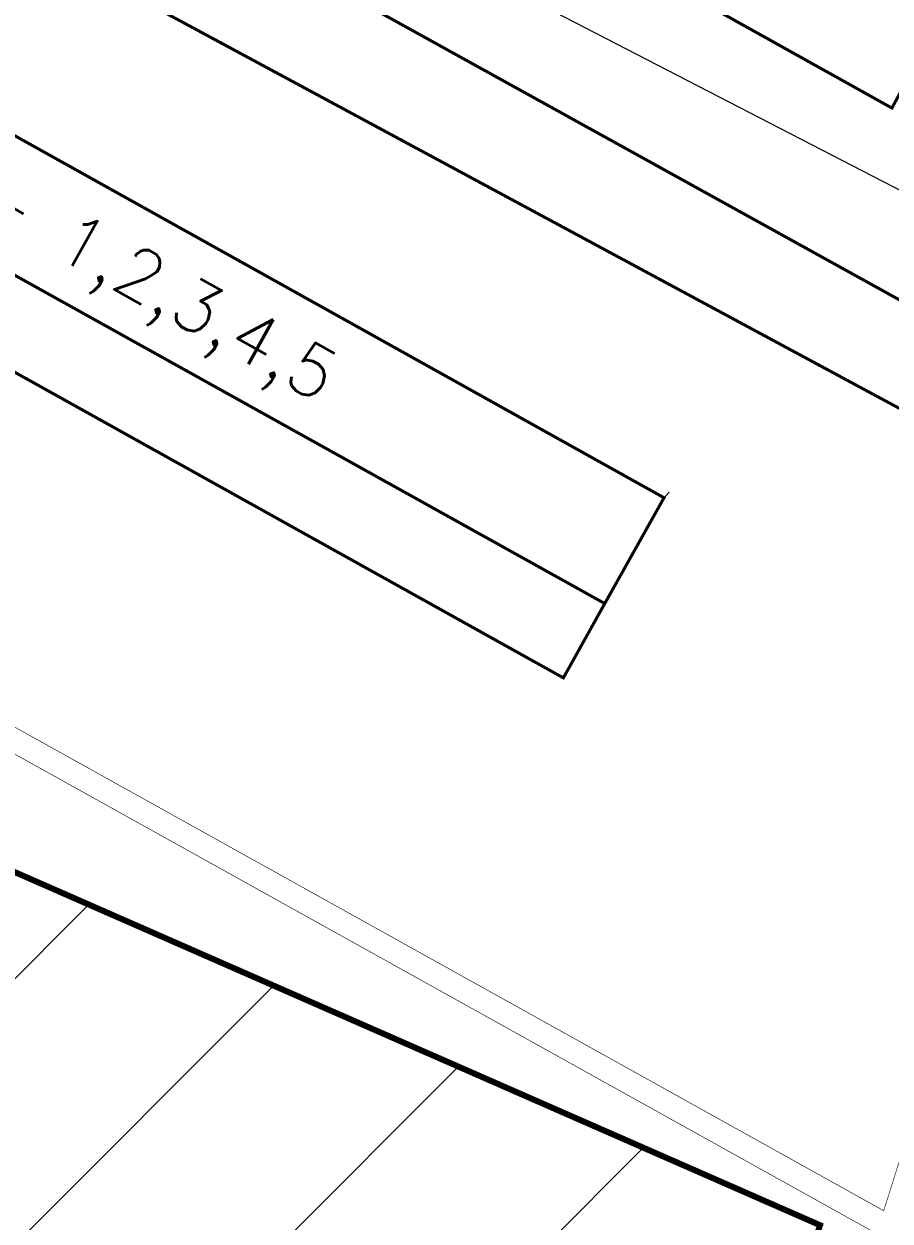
# Model space of a CAD drawing. Header units: inches. Extents: x 350994 to 353538, y 1581369 to 1583842.
# Drawn here: x 351636.53 to 351665.33, y 1583523.09 to 1583562.88 of the extents above; entities that cross this region are included whole.
import ezdxf
from ezdxf.enums import TextEntityAlignment as Align

# ---------------------------------------------------------------- set-up
doc = ezdxf.new("R2010")
doc.units = ezdxf.units.IN
doc.header["$MEASUREMENT"] = 0
for name, pattern in [('1', [0]), ('ACAD_ISO03W100', [30, 12, -18]), ('DASHDOTX2', [2, 1, -0.5, 0, -0.5])]:
    doc.linetypes.add(name, pattern=pattern)
for name, color, linetype in [('BOUNDARY', 5, 'Continuous'), ('BULDING', 5, '1'), ('CULVERT', 255, '1'), ('CW', 94, '1'), ('EP TF', 5, 'Continuous'), ('FOREST', 96, 'Continuous'), ("ROAD'S", 1, '1')]:
    doc.layers.add(name, color=color, linetype=linetype)
doc.styles.add('ROMANS', font='ROMANS.shx')
doc.styles.get("Standard").update_dxf_attribs({"font": 'arial.ttf'})
doc.linetypes.add('SILT_FENCE', pattern='A,0.5,-0.2,["EP",Standard,S=0.1,R=0,X=-0.1,Y=-0.05],-0.2', length=0.9)

msp = doc.modelspace()

# ---------------------------------------------------------------- hatches: boundary and pattern name
at = {"layer": 'FOREST', "lineweight": 5}
h = msp.add_hatch(dxfattribs=at)
h.set_pattern_fill('ANSI31', color=96, scale=50, style=0)
h.paths.add_polyline_path([(351604.927, 1583347.98), (351663.004, 1583522.95), (351611.878, 1583545.359), (351490.292, 1583598.085), (351436.57, 1583404.465), (351529.745, 1583373.171)])
h.paths.add_polyline_path([(351517.509, 1583480.14), (351575.366, 1583480.14), (351575.366, 1583465.14), (351517.509, 1583465.14)], flags=24)

# ---------------------------------------------------------------- linework, layer by layer
at = {"layer": 'BOUNDARY', "lineweight": 5, "const_width": 0.1}
for points, elevation in [([(351634.82, 1583581.741), (351667.356, 1583563.705), (351665.392, 1583560.084), (351632.861, 1583578.219), (351634.814, 1583581.744)], 90.66), ([(351625.413, 1583565.193), (351657.815, 1583547.13), (351655.844, 1583543.614), (351623.334, 1583561.698), (351625.413, 1583565.193)], 90.928)]:
    msp.add_lwpolyline(points, dxfattribs=dict(at, elevation=elevation))
at = {"layer": 'BULDING', "linetype": 'Continuous', "lineweight": 5, "elevation": 91.376}
msp.add_lwpolyline([(351657.815, 1583547.13), (351657.99, 1583547.312)], dxfattribs=at)
at = {"layer": 'CULVERT', "color": 250, "linetype": 'DASHDOTX2', "lineweight": 5, "ltscale": 2, "const_width": 0.02}
for points in [[(351503.114, 1583613.557), (351665.119, 1583523.432), (351672.169, 1583545.741)], [(351502.725, 1583612.858), (351664.879, 1583522.673), (351608.414, 1583343.99)]]:
    msp.add_lwpolyline(points, dxfattribs=at)
at = {"layer": 'CW', "linetype": 'ACAD_ISO03W100', "lineweight": 5, "ltscale": 0.1, "const_width": 0.1, "elevation": 90.928}
msp.add_lwpolyline([(351655.844, 1583543.614), (351654.468, 1583541.143), (351620.859, 1583559.86), (351622.173, 1583562.284), (351623.334, 1583561.698)], dxfattribs=at)
at = {"layer": 'EP TF', "color": 252, "linetype": 'SILT_FENCE', "lineweight": 5, "ltscale": 6, "elevation": 98.457}
msp.add_lwpolyline([(351496.869, 1583648.638), (351521.348, 1583634.682), (351540.579, 1583624.07), (351593.122, 1583594.788), (351678.043, 1583550.962), (351687.196, 1583579.437)], dxfattribs=at)
at = {"layer": 'FOREST', "color": 96, "lineweight": 5, "const_width": 0.2, "elevation": 94.732}
msp.add_lwpolyline([(351604.927, 1583347.98), (351663.004, 1583522.95), (351611.878, 1583545.359), (351490.292, 1583598.085), (351436.57, 1583404.465), (351529.745, 1583373.171), (351604.927, 1583347.98)], dxfattribs=at)
at = {"layer": "ROAD'S", "lineweight": 5, "const_width": 0.1}
msp.add_lwpolyline([(351502.838, 1583676.673), (351496.091, 1583648.9), (351496.922, 1583645.962), (351541.81, 1583622.269), (351541.81, 1583622.269), (351632.781, 1583571.878), (351679.959, 1583545.791), (351679.959, 1583545.791)], dxfattribs=at)
msp.add_lwpolyline([(351493.628, 1583641.759), (351482.419, 1583604.878), (351453.336, 1583502.652), (351427.872, 1583413.69), (351425.474, 1583406.168), (351428.205, 1583404.001), (351429.519, 1583403.242), (351451.062, 1583395.474), (351528.805, 1583369.389), (351608.336, 1583343.146), (351610.303, 1583342.984), (351612.716, 1583343.499), (351612.789, 1583343.767), (351619.489, 1583361.814), (351656.418, 1583471.89), (351678.861, 1583542.98), (351678.861, 1583542.98), (351631.507, 1583568.484), (351540.827, 1583618.553), (351496.133, 1583642.258, 0.356236)], format="xyb", close=True, dxfattribs=at)

# ---------------------------------------------------------------- texts
at = {"layer": 'BULDING', "color": 0, "linetype": 'Continuous', "lineweight": 9, "style": 'ROMANS'}
msp.add_text('D1 - 1,2,3,4,5', height=1.7, rotation=330.8623, dxfattribs=at).set_placement((351639.157, 1583555.241, 90.928), align=Align.MIDDLE_CENTER)

doc.saveas('drawing.dxf')
